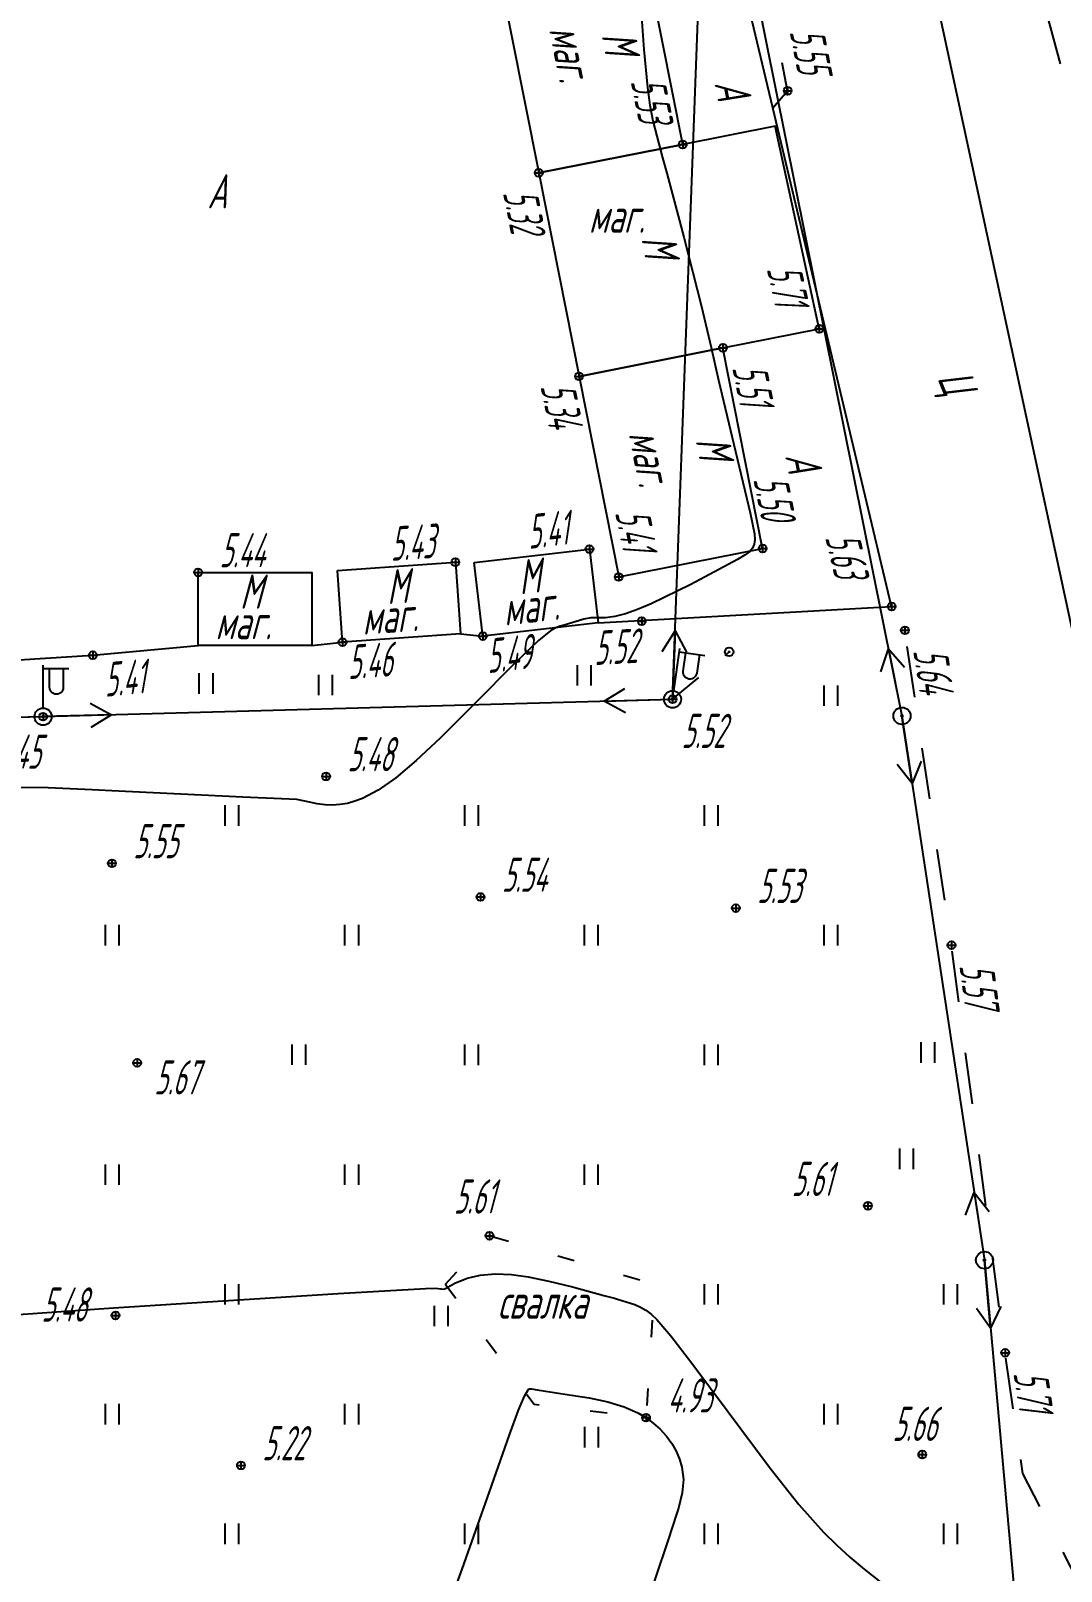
# Model space of a CAD drawing. Extents: x 1233805 to 1234355, y 654698 to 655114.
# Drawn here: x 1234114.02 to 1234144.13, y 654749.05 to 654794.08 of the extents above; entities that cross this region are included whole.
import ezdxf

# ---------------------------------------------------------------- set-up
doc = ezdxf.new("R2010")
doc.units = 0
for name, pattern in [('ИИDash_05_15', [2, 0.5, -1.5]), ('ИИDash_10_10', [2, 1, -1]), ('ИИDash_15_15', [3, 1.5, -1.5])]:
    doc.linetypes.add(name, pattern=pattern)
for name, color, linetype, lineweight in [('ИИ_ГОРИЗОНТАЛИ_ОСН', 32, 'Continuous', 25), ('ИИ_ДОРОГИ_АД', 7, 'Continuous', 25), ('ИИ_ЛЭП_НН', 250, 'Continuous', 25), ('ИИ_ОТМЕТКИ', 7, 'Continuous', 25), ('ИИ_СТРОЕНИЕ', 7, 'Continuous', 25), ('ИИ_УГОДЬЯ', 7, 'Continuous', 25), ('ИИ_ЭЛЕКТРОКАБЕЛЬ_НН', 240, 'Continuous', 25)]:
    doc.layers.add(name, color=color, linetype=linetype, lineweight=lineweight)
doc.styles.add('VNIPISIMPLEXCUR', font='simplex.shx', dxfattribs={"width": 0.8, "oblique": 15})
doc.styles.add('ГОСТ 2.304 КУРСИВ', font='cs_gost2304.shx', dxfattribs={"oblique": 15})
doc.linetypes.add('ИИ051193', pattern='A,4,-2,[22,3dservice.shx,S=1,R=0,X=0,Y=0],8,[22,3dservice.shx,S=1,R=180,X=0,Y=0],-2,4', length=20)

# ---------------------------------------------------------------- blocks, each defined once
blk = doc.blocks.new('ИИ05401')
at = {"color": 0, "linetype": 'Continuous', "lineweight": 25}
for points in [[(-0.4, 1.2), (-0.4, 0)], [(0.4, 1.2), (0.4, 0)]]:
    blk.add_lwpolyline(points, dxfattribs=at)
blk = doc.blocks.new('ИИ0511015')
at = {"linetype": 'Continuous', "lineweight": 25}
blk.add_hatch(color=0, dxfattribs=at).paths.add_polyline_path([(-0.05, 0, 1), (0.05, 0, 1)])
at = {"color": 0, "linetype": 'Continuous', "lineweight": 25, "flags": 128}
for points in [[(0, 0.5), (0, 3)], [(0, 2.806), (1.5, 2.806)], [(1.184, 2.806), (1.184, 1.706), (1.174, 1.617), (1.144, 1.532), (1.096, 1.456), (1.033, 1.393), (0.957, 1.345), (0.873, 1.316), (0.784, 1.306), (0.695, 1.316), (0.61, 1.345), (0.534, 1.393), (0.471, 1.456), (0.423, 1.532), (0.394, 1.617), (0.384, 1.706), (0.384, 2.806)]]:
    blk.add_lwpolyline(points, dxfattribs=at)
at = {"color": 0, "linetype": 'Continuous', "lineweight": 25}
for radius in [0.5, 0.05]:
    blk.add_circle((0, 0), radius, dxfattribs=at)
blk = doc.blocks.new('ИИ051081')
at = {"linetype": 'Continuous', "lineweight": 25}
blk.add_hatch(color=0, dxfattribs=at).paths.add_polyline_path([(-0.05, 0, 1), (0.05, 0, 1)])
at = {"color": 0, "linetype": 'Continuous', "lineweight": 25}
for radius in [0.5, 0.05]:
    blk.add_circle((0, 0), radius, dxfattribs=at)
blk = doc.blocks.new('ИИ051144')
at = {"color": 0, "linetype": 'Continuous', "lineweight": 25, "flags": 128}
for points in [[(4, 0), (0, 0)], [(2.775, 0.707), (4, 0), (2.775, -0.707)]]:
    blk.add_lwpolyline(points, dxfattribs=at)
blk = doc.blocks.new('PICKET')
at = {"color": 0, "linetype": 'Continuous', "lineweight": 25}
for p, q in [((-0.23, 0), (0.23, 0)), ((0, 0.23), (0, -0.23))]:
    blk.add_line(p, q, dxfattribs=at)
blk.add_circle((0, 0), 0.23, dxfattribs=at)
at = {"color": 0, "linetype": 'Continuous', "style": 'VNIPISIMPLEXCUR', "oblique": 15, "width": 0.8}
blk.add_attdef('OTMETKA', (1.25, 0.3), '', height=2, dxfattribs=at)
at = {"color": 8, "linetype": 'Continuous', "style": 'VNIPISIMPLEXCUR', "oblique": 15, "width": 0.8, "flags": 1}
blk.add_attdef('NOMER', (1.25, -2.7), '', height=2, dxfattribs=at)

msp = doc.modelspace()

# ---------------------------------------------------------------- linework, layer by layer
at = {"layer": 'ИИ_ГОРИЗОНТАЛИ_ОСН', "flags": 128}
for points, elevation in [([(1234131.812, 654795.318), (1234131.94, 654793.541), (1234132.045, 654792.428), (1234132.114, 654791.908), (1234132.197, 654791.454), (1234132.478, 654790.368), (1234132.603, 654789.92), (1234133.103, 654788.049), (1234133.618, 654786.027), (1234133.898, 654784.829), (1234134.115, 654783.873), (1234134.567, 654781.985), (1234135.045, 654779.987), (1234135.17, 654779.377), (1234135.181, 654779.203), (1234135.164, 654779.071), (1234135.115, 654778.962), (1234135.029, 654778.864), (1234134.897, 654778.765), (1234134.672, 654778.631), (1234133.311, 654777.895), (1234132.154, 654777.333), (1234131.754, 654777.167), (1234131.399, 654777.043), (1234131.091, 654776.961), (1234130.819, 654776.918), (1234130.572, 654776.92), (1234130.54, 654776.925), (1234130.39, 654776.925), (1234130.182, 654776.885), (1234129.605, 654776.71), (1234129.502, 654776.677), (1234129.492, 654776.674), (1234129.338, 654776.618), (1234129.216, 654776.551), (1234128.862, 654776.261), (1234128.169, 654775.594), (1234126.989, 654774.41), (1234126.913, 654774.332), (1234125.982, 654773.401), (1234125.287, 654772.749), (1234124.687, 654772.243), (1234124.178, 654771.884), (1234123.72, 654771.643), (1234123.495, 654771.559), (1234123.273, 654771.498), (1234123.055, 654771.461), (1234122.839, 654771.446), (1234122.624, 654771.455), (1234122.393, 654771.486), (1234122.033, 654771.565), (1234121.793, 654771.614), (1234121.345, 654771.634), (1234120.22, 654771.675), (1234116.394, 654771.867), (1234115.819, 654771.897), (1234114.531, 654771.954), (1234113.522, 654771.958)], 5.5), ([(1234113.1, 654756.52), (1234116.442, 654756.752), (1234123.001, 654757.169), (1234125.557, 654757.316), (1234125.855, 654757.323), (1234125.992, 654757.31), (1234126.019, 654757.303), (1234126.114, 654757.295), (1234126.139, 654757.312), (1234126.409, 654757.472), (1234126.769, 654757.62), (1234127.158, 654757.709), (1234127.592, 654757.743), (1234128.068, 654757.722), (1234128.56, 654757.653), (1234129.157, 654757.532), (1234129.855, 654757.362), (1234130.766, 654757.115), (1234131.076, 654757.029), (1234131.167, 654757.004), (1234131.672, 654756.85), (1234131.839, 654756.775), (1234131.99, 654756.684), (1234132.146, 654756.562), (1234132.311, 654756.406), (1234132.721, 654755.936), (1234133.342, 654755.136), (1234134.372, 654753.748), (1234135.628, 654752.061), (1234136.465, 654751.001), (1234137.186, 654750.196), (1234137.561, 654749.824), (1234137.955, 654749.464), (1234138.378, 654749.107), (1234138.838, 654748.745)], 5.5), ([(1234126.14, 654747.777), (1234126.632, 654749.116), (1234127.424, 654751.376), (1234128.008, 654753.043), (1234128.272, 654753.761), (1234128.444, 654754.171), (1234128.553, 654754.352), (1234128.598, 654754.383), (1234128.652, 654754.387), (1234128.821, 654754.358), (1234129.497, 654754.247), (1234129.631, 654754.229), (1234130.334, 654754.121), (1234130.884, 654754.002), (1234131.361, 654753.855), (1234131.76, 654753.681), (1234131.995, 654753.543), (1234132.213, 654753.383), (1234132.414, 654753.202), (1234132.594, 654753.003), (1234132.751, 654752.789), (1234132.881, 654752.563), (1234132.982, 654752.33), (1234133.05, 654752.097), (1234133.092, 654751.736), (1234133.057, 654751.346), (1234132.947, 654750.892), (1234132.716, 654750.185), (1234132.692, 654750.115), (1234131.742, 654747.265)], 5)]:
    msp.add_lwpolyline(points, dxfattribs=dict(at, elevation=elevation))
at = {"layer": 'ИИ_ДОРОГИ_АД', "linetype": 'ИИDash_15_15', "flags": 128}
for points in [[(1234126.689, 654829.676), (1234127.329, 654829.972), (1234126.461, 654834.29), (1234126.777, 654834.512), (1234127.586, 654835.242), (1234127.29, 654837.879), (1234127.963, 654838.038), (1234125.426, 654845.827), (1234121.162, 654859.631), (1234118.578, 654867.881), (1234117.484, 654867.484), (1234116.967, 654867.881), (1234114.14, 654876.439), (1234115.869, 654876.956), (1234115.273, 654879.282), (1234114.57, 654879.467), (1234113.645, 654880.942), (1234113.021, 654884.241), (1234113.94, 654884.788), (1234112.99, 654888.387), (1234114.879, 654888.946), (1234116.065, 654888.425), (1234118.629, 654878.4), (1234120.638, 654871.643), (1234123.012, 654863.843), (1234125.938, 654854.842), (1234128.862, 654845.213), (1234131.822, 654836.098), (1234135.471, 654824.271), (1234140.427, 654806.922), (1234142.885, 654797.638), (1234146.516, 654784.081), (1234150.041, 654771.441), (1234150.666, 654769.382), (1234150.897, 654767.608), (1234151.142, 654764.927), (1234152.168, 654751.971), (1234152.086, 654749.149), (1234150.241, 654749.149), (1234149.545, 654748.878), (1234149.287, 654747.691), (1234149.485, 654744.069), (1234150.31, 654734.021), (1234151.83, 654725.792), (1234152.363, 654719.609), (1234152.756, 654716.684), (1234153.087, 654713.292), (1234153.459, 654712.216), (1234154.038, 654711.513), (1234154.765, 654711.141), (1234155.983, 654711.024), (1234158.109, 654711.076), (1234164.149, 654711.529)], [(1234135.701, 654791.83), (1234136.137, 654792.331), (1234135.172, 654797.338), (1234134.458, 654801.156), (1234133.379, 654806.088), (1234130.655, 654818.366), (1234129.588, 654821.908), (1234128.733, 654825.549), (1234127.697, 654825.443)], [(1234147.575, 654709.785), (1234149.076, 654716.233), (1234146.255, 654735.876), (1234145.292, 654747.45), (1234143.005, 654751.909), (1234142.493, 654755.437), (1234140.924, 654767.353), (1234139.563, 654776.558), (1234139.176, 654777.253)]]:
    msp.add_lwpolyline(points, dxfattribs=at)
at = {"layer": 'ИИ_ДОРОГИ_АД', "flags": 128}
for points in [[(1234130.598, 654776.779), (1234139.176, 654777.253), (1234135.701, 654791.83), (1234125.492, 654834.699), (1234118.559, 654832.98), (1234117.581, 654833.58), (1234117.09, 654834.136), (1234116.918, 654834.408), (1234116.673, 654835.145), (1234116.789, 654836.165), (1234117.409, 654836.901), (1234123.319, 654838.39), (1234123.067, 654839.187)], [(1234122.234, 654776.109), (1234123.13, 654776.211)], [(1234126.576, 654776.453), (1234127.231, 654776.389)], [(1234101.782, 654752.455), (1234100.002, 654752.967), (1234095.074, 654754.034), (1234094.538, 654753.386), (1234093.864, 654753.947), (1234092.654, 654768.061), (1234092.22, 654774.618), (1234092.32, 654774.807), (1234095.77, 654774.582), (1234098.619, 654774.739), (1234115.837, 654775.829), (1234118.913, 654776.109)]]:
    msp.add_lwpolyline(points, dxfattribs=at)
at = {"layer": 'ИИ_ЛЭП_НН', "elevation": -11.67, "flags": 128}
for points in [[(1234104.321, 654887.734), (1234124.425, 654838.815), (1234128.15, 654826.001), (1234133.809, 654802.226), (1234139.478, 654774.055), (1234141.888, 654758.144), (1234145.849, 654713.984)], [(1234093.371, 654773.568), (1234114.382, 654774.034), (1234132.775, 654774.541), (1234133.809, 654802.226)]]:
    msp.add_lwpolyline(points, dxfattribs=at)
at = {"layer": 'ИИ_ЛЭП_НН', "linetype": 'ИИDash_10_10', "elevation": -11.67, "flags": 128}
msp.add_lwpolyline([(1234132.775, 654774.541), (1234134.432, 654775.927)], dxfattribs=at)
at = {"layer": 'ИИ_СТРОЕНИЕ'}
for points in [[(1234127.664, 654796.015), (1234128.866, 654789.931), (1234133.072, 654790.762), (1234131.87, 654796.846)], [(1234128.866, 654789.931), (1234130.042, 654783.982), (1234134.247, 654784.814), (1234137.063, 654785.37), (1234135.773, 654791.296), (1234133.072, 654790.762)], [(1234130.042, 654783.982), (1234131.201, 654778.117), (1234135.407, 654778.949), (1234134.247, 654784.814)], [(1234126.982, 654778.541), (1234130.349, 654778.931), (1234130.598, 654776.779), (1234127.231, 654776.389)], [(1234122.983, 654778.304), (1234126.429, 654778.547), (1234126.576, 654776.453), (1234123.13, 654776.211)], [(1234118.913, 654778.25), (1234122.234, 654778.25), (1234122.234, 654776.109), (1234118.913, 654776.109)]]:
    msp.add_lwpolyline(points, close=True, dxfattribs=at)
at = {"layer": 'ИИ_УГОДЬЯ', "linetype": 'ИИDash_05_15', "flags": 128}
msp.add_lwpolyline([(1234126.134, 654757.433), (1234127.426, 654758.858), (1234132.248, 654757.439), (1234132, 654753.541), (1234128.733, 654753.924)], close=True, dxfattribs=at)
at = {"layer": 'ИИ_ЭЛЕКТРОКАБЕЛЬ_НН', "linetype": 'ИИ051193', "flags": 128}
msp.add_lwpolyline([(1234104.61, 654961.649), (1234152.102, 654740.983)], dxfattribs=at)

# ---------------------------------------------------------------- block references
at = {"layer": 'ИИ_ЛЭП_НН'}
for name, p, xscale, yscale, zscale, rotation in [('ИИ051144', (1234132.775, 654774.541, -11.67), 0.4999999999999992, 0.4999999999999992, 0.4999999999999992, 87.86157476030507), ('ИИ0511015', (1234132.775, 654774.541, -11.67), 0.4999999999999998, 0.4999999999999998, 0.4999999999999998, 351.9601772347224), ('ИИ051144', (1234139.478, 654774.055, -11.67), 0.4999999999999997, 0.4999999999999997, 0.4999999999999997, 101.3771014505441), ('ИИ051144', (1234132.775, 654774.541, -11.67), 0.4999999999999997, 0.4999999999999997, 0.4999999999999997, 181.5786601289745), ('ИИ051144', (1234114.382, 654774.034, -11.67), 0.4999999999999997, 0.4999999999999997, 0.4999999999999997, 181.2707475454), ('ИИ051144', (1234114.382, 654774.034, -11.67), 0.4999999999999997, 0.4999999999999997, 0.4999999999999997, 1.57866012897446), ('ИИ051144', (1234139.478, 654774.055, -11.67), 0.4999999999999997, 0.4999999999999997, 0.4999999999999997, 278.6142823960611), ('ИИ051144', (1234141.888, 654758.144, -11.67), 0.4999999999999997, 0.4999999999999997, 0.4999999999999997, 98.61428239606104), ('ИИ051144', (1234141.888, 654758.144, -11.67), 0.4999999999999997, 0.4999999999999997, 0.4999999999999997, 275.1252451413146)]:
    msp.add_blockref(name, p, dxfattribs=dict(at, xscale=xscale, yscale=yscale, zscale=zscale, rotation=rotation))
for name, p, xscale, yscale, zscale in [('ИИ051081', (1234134.432, 654775.927), 0.25, 0.25, 0.25), ('ИИ0511015', (1234114.382, 654774.034, -11.67), 0.5, 0.5, 0.5), ('ИИ051081', (1234139.478, 654774.055, -11.67), 0.5, 0.5, 0.5), ('ИИ051081', (1234141.888, 654758.144, -11.67), 0.5, 0.5, 0.5)]:
    msp.add_blockref(name, p, dxfattribs=dict(at, xscale=xscale, yscale=yscale, zscale=zscale))
at = {"layer": 'ИИ_ОТМЕТКИ'}
ref = msp.add_blockref('PICKET', (1234136.137, 654792.331, 5.547), dxfattribs=dict(at, xscale=0.5, yscale=0.5, zscale=0.5))
ref.add_attrib('OTMETKA', '5.55', (1234136.193, 654794.055, 5.547), dxfattribs={"layer": '0', "color": 0, "linetype": 'Continuous', "height": 1, "rotation": 280.9075, "style": 'ГОСТ 2.304 КУРСИВ', "oblique": 15, "width": 0.65})
ref = msp.add_blockref('PICKET', (1234133.072, 654790.762, 5.532), dxfattribs=dict(at, xscale=0.5, yscale=0.5, zscale=0.5))
ref.add_attrib('OTMETKA', '5.53', (1234131.548, 654792.605, 5.532), dxfattribs={"layer": '0', "color": 0, "linetype": 'Continuous', "height": 1, "rotation": 281.1788, "style": 'ГОСТ 2.304 КУРСИВ', "oblique": 15, "width": 0.65})
ref = msp.add_blockref('PICKET', (1234128.866, 654789.931, 5.315), dxfattribs=dict(at, xscale=0.5, yscale=0.5, zscale=0.5))
ref.add_attrib('OTMETKA', '5.32', (1234127.816, 654789.347, 5.315), dxfattribs={"layer": '0', "color": 0, "linetype": 'Continuous', "height": 1, "rotation": 281.1788, "style": 'ГОСТ 2.304 КУРСИВ', "oblique": 15, "width": 0.65})
ref = msp.add_blockref('PICKET', (1234137.063, 654785.37, 5.707), dxfattribs=dict(at, xscale=0.5, yscale=0.5, zscale=0.5))
ref.add_attrib('OTMETKA', '5.71', (1234135.523, 654787.122, 5.707), dxfattribs={"layer": '0', "color": 0, "linetype": 'Continuous', "height": 1, "rotation": 282.2806, "style": 'ГОСТ 2.304 КУРСИВ', "oblique": 15, "width": 0.65})
ref = msp.add_blockref('PICKET', (1234134.247, 654784.814, 5.514), dxfattribs=dict(at, xscale=0.5, yscale=0.5, zscale=0.5))
ref.add_attrib('OTMETKA', '5.51', (1234134.515, 654784.23, 5.514), dxfattribs={"layer": '0', "color": 0, "linetype": 'Continuous', "height": 1, "rotation": 281.1788, "style": 'ГОСТ 2.304 КУРСИВ', "oblique": 15, "width": 0.65})
ref = msp.add_blockref('PICKET', (1234130.042, 654783.982, 5.34), dxfattribs=dict(at, xscale=0.5, yscale=0.5, zscale=0.5))
ref.add_attrib('OTMETKA', '5.34', (1234128.913, 654783.689, 5.34), dxfattribs={"layer": '0', "color": 0, "linetype": 'Continuous', "height": 1, "rotation": 281.1788, "style": 'ГОСТ 2.304 КУРСИВ', "oblique": 15, "width": 0.65})
ref = msp.add_blockref('PICKET', (1234135.407, 654778.949, 5.503), dxfattribs=dict(at, xscale=0.5, yscale=0.5, zscale=0.5))
ref.add_attrib('OTMETKA', '5.50', (1234135.131, 654780.973, 5.503), dxfattribs={"layer": '0', "color": 0, "linetype": 'Continuous', "height": 1, "rotation": 281.1788, "style": 'ГОСТ 2.304 КУРСИВ', "oblique": 15, "width": 0.65})
ref = msp.add_blockref('PICKET', (1234130.349, 654778.931, 5.406), dxfattribs=dict(at, xscale=0.5, yscale=0.5, zscale=0.5))
ref.add_attrib('OTMETKA', '5.41', (1234128.577, 654778.934, 5.406), dxfattribs={"layer": '0', "color": 0, "linetype": 'Continuous', "height": 1, "rotation": 6.6073, "style": 'ГОСТ 2.304 КУРСИВ', "oblique": 15, "width": 0.65})
ref = msp.add_blockref('PICKET', (1234131.201, 654778.117, 5.412), dxfattribs=dict(at, xscale=0.5, yscale=0.5, zscale=0.5))
ref.add_attrib('OTMETKA', '5.41', (1234131.093, 654779.998, 5.412), dxfattribs={"layer": '0', "color": 0, "linetype": 'Continuous', "height": 1, "rotation": 281.1788, "style": 'ГОСТ 2.304 КУРСИВ', "oblique": 15, "width": 0.65})
ref = msp.add_blockref('PICKET', (1234118.913, 654778.25, 5.435), dxfattribs=dict(at, xscale=0.5, yscale=0.5, zscale=0.5))
ref.add_attrib('OTMETKA', '5.44', (1234119.538, 654778.4, 5.435), dxfattribs={"layer": '0', "color": 0, "linetype": 'Continuous', "height": 1, "style": 'ГОСТ 2.304 КУРСИВ', "oblique": 15, "width": 0.65})
ref = msp.add_blockref('PICKET', (1234126.429, 654778.547, 5.426), dxfattribs=dict(at, xscale=0.5, yscale=0.5, zscale=0.5))
ref.add_attrib('OTMETKA', '5.43', (1234124.549, 654778.584, 5.426), dxfattribs={"layer": '0', "color": 0, "linetype": 'Continuous', "height": 1, "rotation": 4.0192, "style": 'ГОСТ 2.304 КУРСИВ', "oblique": 15, "width": 0.65})
ref = msp.add_blockref('PICKET', (1234139.176, 654777.253, 5.626), dxfattribs=dict(at, xscale=0.5, yscale=0.5, zscale=0.5))
ref.add_attrib('OTMETKA', '5.63', (1234137.228, 654779.273, 5.626), dxfattribs={"layer": '0', "color": 0, "linetype": 'Continuous', "height": 1, "rotation": 283.4089, "style": 'ГОСТ 2.304 КУРСИВ', "oblique": 15, "width": 0.65})
ref = msp.add_blockref('PICKET', (1234131.874, 654776.826, 5.518), dxfattribs=dict(at, xscale=0.5, yscale=0.5, zscale=0.5))
ref.add_attrib('OTMETKA', '5.52', (1234130.493, 654775.539, 5.518), dxfattribs={"layer": '0', "color": 0, "linetype": 'Continuous', "height": 1, "rotation": 3.1649, "style": 'ГОСТ 2.304 КУРСИВ', "oblique": 15, "width": 0.65})
ref = msp.add_blockref('PICKET', (1234139.563, 654776.558, 5.64), dxfattribs=dict(at, xscale=0.5, yscale=0.5, zscale=0.5))
ref.add_attrib('OTMETKA', '5.64', (1234139.803, 654775.962, 5.64), dxfattribs={"layer": '0', "color": 0, "linetype": 'Continuous', "height": 1, "rotation": 278.4093, "style": 'ГОСТ 2.304 КУРСИВ', "oblique": 15, "width": 0.65})
ref = msp.add_blockref('PICKET', (1234123.13, 654776.211, 5.459), dxfattribs=dict(at, xscale=0.5, yscale=0.5, zscale=0.5))
ref.add_attrib('OTMETKA', '5.46', (1234123.303, 654775.127, 5.459), dxfattribs={"layer": '0', "color": 0, "linetype": 'Continuous', "height": 1, "rotation": 4.0192, "style": 'ГОСТ 2.304 КУРСИВ', "oblique": 15, "width": 0.65})
ref = msp.add_blockref('PICKET', (1234127.231, 654776.389, 5.487), dxfattribs=dict(at, xscale=0.5, yscale=0.5, zscale=0.5))
ref.add_attrib('OTMETKA', '5.49', (1234127.383, 654775.301, 5.487), dxfattribs={"layer": '0', "color": 0, "linetype": 'Continuous', "height": 1, "rotation": 6.6073, "style": 'ГОСТ 2.304 КУРСИВ', "oblique": 15, "width": 0.65})
ref = msp.add_blockref('PICKET', (1234115.837, 654775.829, 5.409), dxfattribs=dict(at, xscale=0.5, yscale=0.5, zscale=0.5))
ref.add_attrib('OTMETKA', '5.41', (1234116.197, 654774.613, 5.409), dxfattribs={"layer": '0', "color": 0, "linetype": 'Continuous', "height": 1, "rotation": 5.1927, "style": 'ГОСТ 2.304 КУРСИВ', "oblique": 15, "width": 0.65})
ref = msp.add_blockref('PICKET', (1234132.775, 654774.541, 5.521), dxfattribs=dict(at, xscale=0.5, yscale=0.5, zscale=0.5))
ref.add_attrib('OTMETKA', '5.52', (1234133.037, 654773.118, 5.521), dxfattribs={"layer": '0', "color": 0, "linetype": 'Continuous', "height": 1, "style": 'ГОСТ 2.304 КУРСИВ', "oblique": 15, "width": 0.65})
ref = msp.add_blockref('PICKET', (1234114.382, 654774.034, 5.453), dxfattribs=dict(at, xscale=0.5, yscale=0.5, zscale=0.5))
ref.add_attrib('OTMETKA', '5.45', (1234112.993, 654772.509, 5.453), dxfattribs={"layer": '0', "color": 0, "linetype": 'Continuous', "height": 1, "style": 'ГОСТ 2.304 КУРСИВ', "oblique": 15, "width": 0.65})
ref = msp.add_blockref('PICKET', (1234122.652, 654772.287, 5.483), dxfattribs=dict(at, xscale=0.5, yscale=0.5, zscale=0.5))
ref.add_attrib('OTMETKA', '5.48', (1234123.277, 654772.437, 5.483), dxfattribs={"layer": '0', "color": 0, "linetype": 'Continuous', "height": 1, "style": 'ГОСТ 2.304 КУРСИВ', "oblique": 15, "width": 0.65})
ref = msp.add_blockref('PICKET', (1234116.394, 654769.746, 5.548), dxfattribs=dict(at, xscale=0.5, yscale=0.5, zscale=0.5))
ref.add_attrib('OTMETKA', '5.55', (1234117.019, 654769.896, 5.548), dxfattribs={"layer": '0', "color": 0, "linetype": 'Continuous', "height": 1, "style": 'ГОСТ 2.304 КУРСИВ', "oblique": 15, "width": 0.65})
ref = msp.add_blockref('PICKET', (1234127.164, 654768.763, 5.543), dxfattribs=dict(at, xscale=0.5, yscale=0.5, zscale=0.5))
ref.add_attrib('OTMETKA', '5.54', (1234127.789, 654768.913, 5.543), dxfattribs={"layer": '0', "color": 0, "linetype": 'Continuous', "height": 1, "style": 'ГОСТ 2.304 КУРСИВ', "oblique": 15, "width": 0.65})
ref = msp.add_blockref('PICKET', (1234134.623, 654768.436, 5.531), dxfattribs=dict(at, xscale=0.5, yscale=0.5, zscale=0.5))
ref.add_attrib('OTMETKA', '5.53', (1234135.248, 654768.586, 5.531), dxfattribs={"layer": '0', "color": 0, "linetype": 'Continuous', "height": 1, "style": 'ГОСТ 2.304 КУРСИВ', "oblique": 15, "width": 0.65})
ref = msp.add_blockref('PICKET', (1234140.924, 654767.353, 5.566), dxfattribs=dict(at, xscale=0.5, yscale=0.5, zscale=0.5))
ref.add_attrib('OTMETKA', '5.57', (1234141.154, 654766.753, 5.566), dxfattribs={"layer": '0', "color": 0, "linetype": 'Continuous', "height": 1, "rotation": 277.5002, "style": 'ГОСТ 2.304 КУРСИВ', "oblique": 15, "width": 0.65})
ref = msp.add_blockref('PICKET', (1234117.132, 654763.914, 5.669), dxfattribs=dict(at, xscale=0.5, yscale=0.5, zscale=0.5))
ref.add_attrib('OTMETKA', '5.67', (1234117.632, 654762.989, 5.669), dxfattribs={"layer": '0', "color": 0, "linetype": 'Continuous', "height": 1, "style": 'ГОСТ 2.304 КУРСИВ', "oblique": 15, "width": 0.65})
ref = msp.add_blockref('PICKET', (1234138.483, 654759.735, 5.61), dxfattribs=dict(at, xscale=0.5, yscale=0.5, zscale=0.5))
ref.add_attrib('OTMETKA', '5.61', (1234136.256, 654760.02, 5.61), dxfattribs={"layer": '0', "color": 0, "linetype": 'Continuous', "height": 1, "style": 'ГОСТ 2.304 КУРСИВ', "oblique": 15, "width": 0.65})
ref = msp.add_blockref('PICKET', (1234127.426, 654758.858, 5.612), dxfattribs=dict(at, xscale=0.5, yscale=0.5, zscale=0.5))
ref.add_attrib('OTMETKA', '5.61', (1234126.383, 654759.506, 5.612), dxfattribs={"layer": '0', "color": 0, "linetype": 'Continuous', "height": 1, "style": 'ГОСТ 2.304 КУРСИВ', "oblique": 15, "width": 0.65})
ref = msp.add_blockref('PICKET', (1234116.5, 654756.529, 5.482), dxfattribs=dict(at, xscale=0.5, yscale=0.5, zscale=0.5))
ref.add_attrib('OTMETKA', '5.48', (1234114.334, 654756.347, 5.482), dxfattribs={"layer": '0', "color": 0, "linetype": 'Continuous', "height": 1, "style": 'ГОСТ 2.304 КУРСИВ', "oblique": 15, "width": 0.65})
ref = msp.add_blockref('PICKET', (1234142.493, 654755.437, 5.706), dxfattribs=dict(at, xscale=0.5, yscale=0.5, zscale=0.5))
ref.add_attrib('OTMETKA', '5.71', (1234142.731, 654754.84, 5.706), dxfattribs={"layer": '0', "color": 0, "linetype": 'Continuous', "height": 1, "rotation": 278.2682, "style": 'ГОСТ 2.304 КУРСИВ', "oblique": 15, "width": 0.65})
ref = msp.add_blockref('PICKET', (1234132, 654753.541, 4.933), dxfattribs=dict(at, xscale=0.5, yscale=0.5, zscale=0.5))
ref.add_attrib('OTMETKA', '4.93', (1234132.625, 654753.691, 4.933), dxfattribs={"layer": '0', "color": 0, "linetype": 'Continuous', "height": 1, "style": 'ГОСТ 2.304 КУРСИВ', "oblique": 15, "width": 0.65})
ref = msp.add_blockref('PICKET', (1234140.071, 654752.462, 5.66), dxfattribs=dict(at, xscale=0.5, yscale=0.5, zscale=0.5))
ref.add_attrib('OTMETKA', '5.66', (1234139.201, 654752.861, 5.66), dxfattribs={"layer": '0', "color": 0, "linetype": 'Continuous', "height": 1, "style": 'ГОСТ 2.304 КУРСИВ', "oblique": 15, "width": 0.65})
ref = msp.add_blockref('PICKET', (1234120.164, 654752.145, 5.224), dxfattribs=dict(at, xscale=0.5, yscale=0.5, zscale=0.5))
ref.add_attrib('OTMETKA', '5.22', (1234120.789, 654752.295, 5.224), dxfattribs={"layer": '0', "color": 0, "linetype": 'Continuous', "height": 1, "style": 'ГОСТ 2.304 КУРСИВ', "oblique": 15, "width": 0.65})
at = {"layer": 'ИИ_УГОДЬЯ', "xscale": 0.5, "yscale": 0.5, "zscale": 0.5}
for p in [(1234119.138, 654774.701), (1234122.634, 654774.657), (1234130.183, 654774.941), (1234137.394, 654774.345), (1234119.894, 654770.845), (1234126.894, 654770.845), (1234133.894, 654770.845), (1234116.394, 654767.345), (1234123.394, 654767.345), (1234130.394, 654767.345), (1234137.394, 654767.345), (1234121.855, 654763.854), (1234126.894, 654763.845), (1234133.894, 654763.845), (1234140.23, 654763.915), (1234139.607, 654760.808), (1234116.394, 654760.345), (1234123.394, 654760.345), (1234130.394, 654760.345), (1234119.894, 654756.845), (1234133.894, 654756.845), (1234140.894, 654756.845), (1234126.006, 654756.214), (1234116.394, 654753.345), (1234123.394, 654753.345), (1234137.394, 654753.345), (1234130.401, 654752.673), (1234119.894, 654749.845), (1234126.894, 654749.845), (1234133.894, 654749.845), (1234140.894, 654749.845)]:
    msp.add_blockref('ИИ05401', p, dxfattribs=at)

# ---------------------------------------------------------------- texts
at = {"layer": 'ИИ_ДОРОГИ_АД', "style": 'ГОСТ 2.304 КУРСИВ', "oblique": 15, "width": 0.8}
for s, rotation, p in [('А', 281.1788, (1234133.992, 654792.553)), ('Ц', 291.7076, (1234140.503, 654783.934)), ('А', 281.1788, (1234136.06, 654781.659))]:
    msp.add_text(s, height=1, rotation=rotation, dxfattribs=at).set_placement(p)
msp.add_text('А', height=1, dxfattribs=at).set_placement((1234119.182, 654788.892))
at = {"layer": 'ИИ_СТРОЕНИЕ', "style": 'ГОСТ 2.304 КУРСИВ', "oblique": 15, "width": 0.8}
for s, rotation, p in [('маг.', 281.1788, (1234129.163, 654794.127)), ('М', 281.1788, (1234130.695, 654793.961)), ('М', 281.1788, (1234131.858, 654788.014)), ('маг.', 281.1788, (1234131.487, 654782.302)), ('М', 281.1788, (1234133.443, 654782.121)), ('М', 6.6073, (1234128.316, 654777.602)), ('М', 4.0192, (1234124.443, 654777.321)), ('маг.', 6.6073, (1234127.871, 654776.69)), ('маг.', 4.0192, (1234123.727, 654776.428))]:
    msp.add_text(s, height=1, rotation=rotation, dxfattribs=at).set_placement(p)
for s, p in [('маг.', (1234130.325, 654788.18)), ('М', (1234120.13, 654777.19)), ('маг.', (1234119.415, 654776.297))]:
    msp.add_text(s, height=1, dxfattribs=at).set_placement(p)
at = {"layer": 'ИИ_УГОДЬЯ', "style": 'ГОСТ 2.304 КУРСИВ', "oblique": 15, "width": 0.8}
msp.add_text('свалка', height=1, dxfattribs=at).set_placement((1234127.665, 654756.432))

doc.saveas('drawing.dxf')
